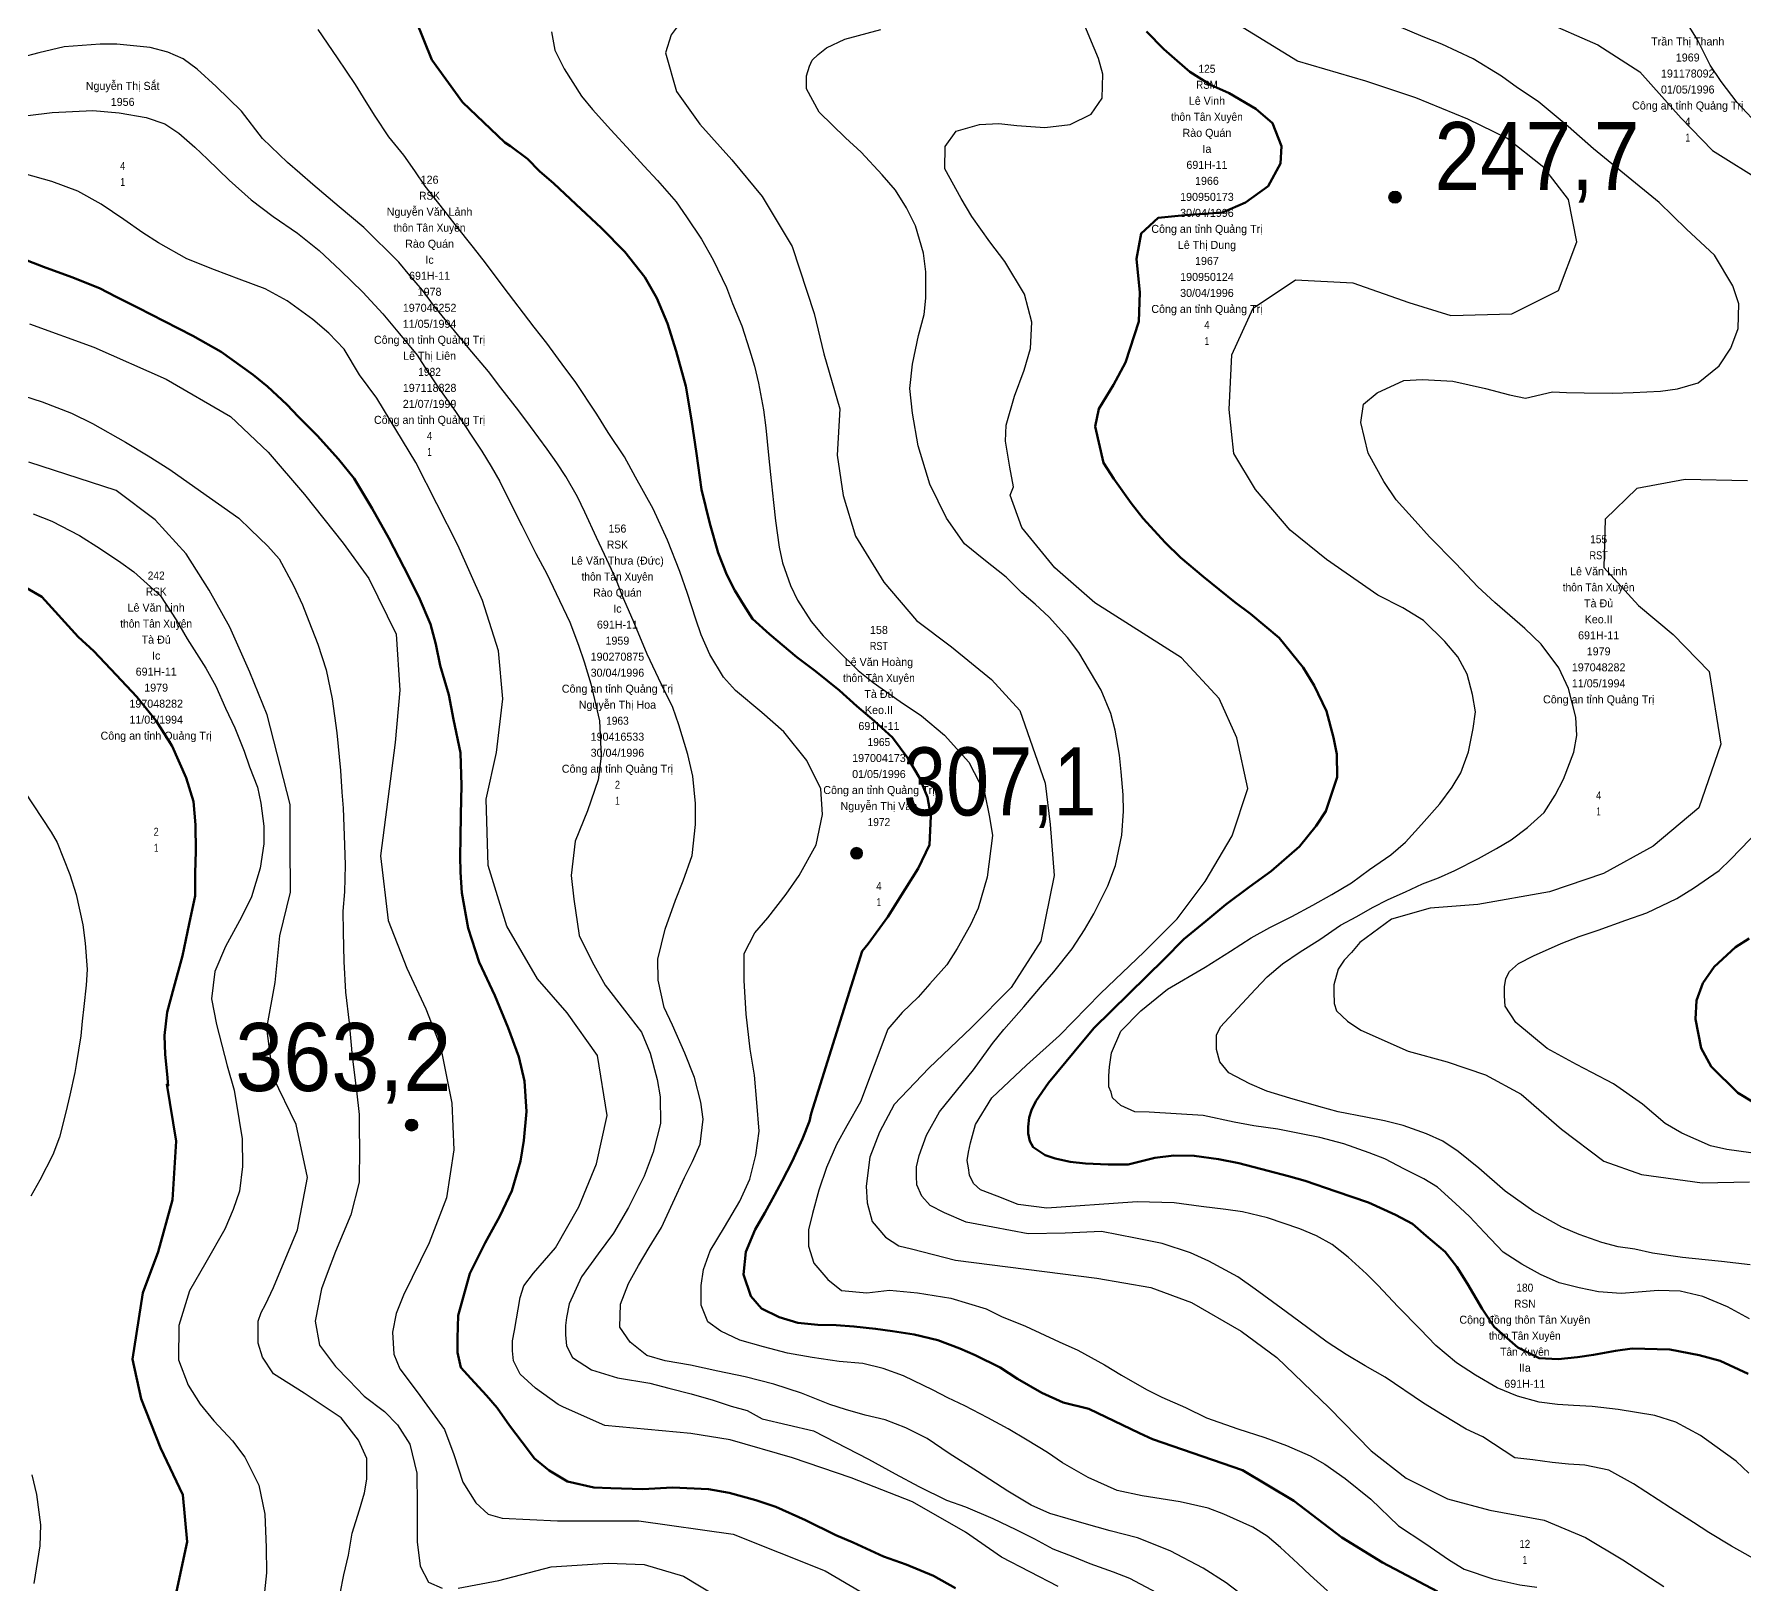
# Model space of a CAD drawing. Header units: metres. Extents: x 549268 to 556659, y 1838059 to 1844558.
# Drawn here: x 552490.8 to 552918.3, y 1840354.9 to 1840742.3 of the extents above; entities that cross this region are included whole.
import ezdxf
from ezdxf.enums import TextEntityAlignment as Align

# ---------------------------------------------------------------- set-up
doc = ezdxf.new("R2010")
doc.units = ezdxf.units.M
doc.header["$LTSCALE"] = 0.8
for name, color, linetype, lineweight in [('1', 7, 'Continuous', 25), ('2', 7, 'Continuous', 53), ('5', 7, 'Continuous', 13)]:
    doc.layers.add(name, color=color, linetype=linetype, lineweight=lineweight)
doc.layers.add('15', color=7, linetype='Continuous')

msp = doc.modelspace()

# ---------------------------------------------------------------- hatches: boundary and pattern name
at = {"layer": '5'}
for points in [[(552832.42, 1840701.55, 1), (552829.42, 1840701.55, 1)], [(552697.87, 1840537.64, 1), (552694.87, 1840537.64, 1)], [(552586.67, 1840469.75, 1), (552583.67, 1840469.75, 1)]]:
    msp.add_hatch(color=256, dxfattribs=at).paths.add_polyline_path(points)

# ---------------------------------------------------------------- linework, layer by layer
at = {"layer": '1'}
for points in [[(552919.34, 1840382.77), (552916.16, 1840385.79), (552910.82, 1840389.6), (552907.3, 1840392.19), (552901.11, 1840395.52), (552895.88, 1840397.14), (552886.65, 1840398.71), (552880.23, 1840399.43), (552875.54, 1840399.69), (552871.51, 1840399.89), (552866.91, 1840400.55), (552861.57, 1840402.03), (552856.42, 1840404.06), (552851.03, 1840407.22), (552846.29, 1840410.32), (552841.15, 1840414.67), (552837.2, 1840418.77), (552831.67, 1840424.37), (552826.67, 1840429.77), (552823.78, 1840432.56), (552819.18, 1840436.71), (552815.2, 1840439.9), (552811.34, 1840442.06), (552807.14, 1840443.8), (552799.07, 1840446.53), (552792.82, 1840448.05), (552788.62, 1840448.62), (552782.45, 1840449.36), (552775.75, 1840450.31), (552766.5, 1840450.56), (552765.33, 1840450.5), (552743.92, 1840448.95), (552736.74, 1840449.92), (552731.49, 1840452), (552727.34, 1840453.52), (552725.55, 1840455.18), (552724.58, 1840457.26), (552724.3, 1840459.06), (552724.03, 1840460.86), (552724.3, 1840462.94), (552724.86, 1840465.3), (552726.1, 1840469.87), (552730.18, 1840476.51), (552738.85, 1840484.73), (552747.1, 1840492.12), (552757.34, 1840502.59), (552768.23, 1840512.99), (552776.5, 1840521.3), (552783.5, 1840530.62), (552790.26, 1840542), (552794.13, 1840553.83), (552791.43, 1840566.48), (552786.96, 1840576.35), (552777.55, 1840586.44), (552755.94, 1840600.23), (552745.91, 1840608.96), (552737.66, 1840619.05), (552734.75, 1840627.11), (552735.6, 1840629.15), (552734.67, 1840634.09), (552733.57, 1840640.57), (552733.77, 1840644.61), (552735.82, 1840651.82), (552738.22, 1840658.3), (552739.81, 1840663.78), (552740.13, 1840670.29), (552738.32, 1840677.34), (552733.41, 1840685.47), (552729.64, 1840690.36), (552725.18, 1840696.73), (552722.49, 1840701.22), (552718.43, 1840708.67), (552718.47, 1840714.23), (552721.28, 1840718.04), (552727.05, 1840719.71), (552731.94, 1840719.99), (552736.4, 1840719.45), (552743.45, 1840718.93), (552749.7, 1840719.75), (552754.99, 1840722.27), (552757.77, 1840726.33), (552757.89, 1840732.3), (552756.82, 1840736.19), (552754.69, 1840741.39), (552751.38, 1840749.18)], [(552667.21, 1840416.02), (552662.41, 1840418.23), (552659.16, 1840420.6), (552657.54, 1840424.71), (552657.51, 1840429.65), (552658.11, 1840433.62), (552659.8, 1840438.36), (552663.32, 1840444.21), (552667.15, 1840450.74), (552669.67, 1840456.22), (552671.22, 1840462.24), (552672, 1840468.18), (552671.46, 1840475.41), (552670.84, 1840482.23), (552669.73, 1840488.74), (552668.77, 1840497.48), (552668.24, 1840505.87), (552668.27, 1840512.64), (552670.96, 1840517.75), (552674.19, 1840521.49), (552678.73, 1840527.45), (552681.99, 1840532.1), (552686.23, 1840539.72), (552687.86, 1840547.31), (552687.41, 1840553.77), (552683.91, 1840560.79), (552678.17, 1840567.96), (552672.7, 1840572.82), (552666.11, 1840578.34), (552663.14, 1840581.66), (552659.66, 1840587.26), (552657.56, 1840592.23), (552656.22, 1840596.11), (552654.08, 1840602.51), (552652.17, 1840608.02), (552649.1, 1840615.87), (552645.51, 1840623.67), (552641.12, 1840631.64), (552638.35, 1840636.67), (552634.31, 1840642.73), (552631.46, 1840647.36), (552626.01, 1840655.47), (552623.42, 1840658.95), (552618.97, 1840665.1), (552615.8, 1840669.04), (552608.05, 1840679.24), (552603.63, 1840685.13), (552600.6, 1840688.96), (552596.07, 1840694.7), (552593.19, 1840698.41), (552588.51, 1840704.27), (552586, 1840708.16), (552583.24, 1840712.01), (552579.47, 1840716.67), (552576.05, 1840721.76), (552573.83, 1840725.41), (552571.15, 1840729.67), (552566.64, 1840736.33), (552561.83, 1840743.47)], [(552652.81, 1840745.77), (552650.05, 1840742.14), (552648.58, 1840737.65), (552651.34, 1840727.98), (552657.17, 1840719.82), (552665.16, 1840710.87), (552672.78, 1840701.74), (552680.25, 1840689.23)], [(552852.85, 1840391.86), (552848.74, 1840393.75), (552842.75, 1840397.38), (552838.01, 1840400.24), (552828.46, 1840406.73), (552823.46, 1840409.56), (552818.73, 1840412.42), (552813.96, 1840415.54), (552806.89, 1840420.74), (552802.49, 1840424.03), (552795.99, 1840428.78), (552791.62, 1840431.81), (552784.43, 1840435.7), (552779.78, 1840437.78), (552772.76, 1840440.13), (552766.1, 1840441.48), (552757.6, 1840443.15), (552748.48, 1840442.72), (552739.22, 1840442.58), (552730.38, 1840444.24), (552723.75, 1840445.49), (552718.36, 1840447.84), (552714.77, 1840449.64), (552712.7, 1840452), (552711.46, 1840454.77), (552711.32, 1840456.99), (552711.32, 1840459.34), (552712.01, 1840462.11), (552713.8, 1840467.24), (552717.12, 1840473.06), (552725.57, 1840483.58), (552730.32, 1840490.08), (552733.18, 1840493.65), (552738.15, 1840499.27), (552742.3, 1840504.15), (552745.64, 1840508.03), (552750.21, 1840513.73), (552753.33, 1840518.5), (552755.62, 1840522.52), (552759.14, 1840529.54), (552761.06, 1840534.56), (552762.69, 1840542.16), (552763.07, 1840548.18), (552763.01, 1840552.21), (552762.51, 1840558), (552762.05, 1840562.12), (552760.97, 1840568.37), (552759.87, 1840572.54), (552757.53, 1840578.39), (552751.94, 1840587.79), (552749.06, 1840591.51), (552744.47, 1840596.59), (552740.99, 1840599.85), (552737.68, 1840602.74), (552733.74, 1840606.6), (552728.18, 1840611.06), (552723.33, 1840614.95), (552718.86, 1840621.35), (552714.67, 1840629.86), (552711.79, 1840639.43), (552710.37, 1840647.59), (552709.69, 1840653.76), (552710.33, 1840659.81), (552711.88, 1840667.01), (552713.25, 1840672.23), (552713.71, 1840676.31), (552713.63, 1840682.94), (552713.12, 1840687.56), (552711.07, 1840694.36), (552708.88, 1840698.93), (552706.06, 1840703.3), (552702.78, 1840707.1), (552697.47, 1840712.76), (552693.57, 1840716.36), (552687, 1840722.79), (552683.85, 1840728.6), (552683.85, 1840731.86), (552684.61, 1840734.25), (552685.26, 1840735.77), (552686.77, 1840737.18), (552688.88, 1840738.86), (552693.45, 1840741.06), (552702.41, 1840743.48)], [(552908.46, 1840436.09), (552902.81, 1840436.64), (552895.27, 1840437.76), (552890.87, 1840438.7), (552886.65, 1840439.28), (552882.62, 1840440.4), (552876.94, 1840442.37), (552872.58, 1840444.23), (552865.64, 1840448.15), (552858.45, 1840453.21), (552851.83, 1840458.99), (552846.7, 1840463.1), (552842.9, 1840465.68), (552838.79, 1840467.56), (552832.97, 1840469.65), (552828.29, 1840470.83), (552823.64, 1840471.75), (552816.73, 1840473.07), (552811.91, 1840474.36), (552804.65, 1840476.42), (552798.86, 1840478.25), (552794.64, 1840480), (552789.39, 1840482.8), (552787.16, 1840485.54), (552786.33, 1840488.59), (552786.33, 1840490.11), (552786.33, 1840492.19), (552787.3, 1840494.27), (552789.37, 1840496.49), (552796.06, 1840503.69), (552798.97, 1840506.75), (552802.77, 1840510.03), (552807.26, 1840512.99), (552812.12, 1840516.13), (552817.32, 1840519.69), (552821.37, 1840521.83), (552825.29, 1840524.08), (552829.23, 1840526.08), (552833.57, 1840527.98), (552837.77, 1840530.01), (552841.77, 1840531.49), (552845.85, 1840533.37), (552851.77, 1840536.36), (552856.31, 1840538.81), (552859.97, 1840541.04), (552864.05, 1840544.09), (552868.19, 1840547.79), (552870.97, 1840552.13), (552873, 1840556.13), (552875.63, 1840562.92), (552876.35, 1840567.03), (552876.1, 1840571.68), (552874.28, 1840578.77), (552871.88, 1840583.97), (552867.46, 1840589.85), (552863.39, 1840593.82), (552855.91, 1840600.28), (552851.58, 1840604.23), (552846.13, 1840610), (552839.54, 1840616.69), (552835.97, 1840620.72), (552831.24, 1840625.92), (552828.13, 1840630.52), (552824.23, 1840637.63), (552822.35, 1840645.23), (552823.01, 1840649.85), (552826.47, 1840652.7), (552833.15, 1840655.78), (552837.81, 1840656.03), (552845.4, 1840655.57), (552853.54, 1840653.73), (552859.56, 1840652.19), (552863.56, 1840651.33), (552870.26, 1840652.94), (552873.81, 1840652.72), (552878.23, 1840652.68), (552885.4, 1840652.56), (552890.45, 1840652.73), (552897.31, 1840653.09), (552901.53, 1840653.69), (552906.7, 1840655.17), (552911.96, 1840659.39), (552914.85, 1840663.87), (552916.65, 1840668.75), (552916.88, 1840674.89), (552915.35, 1840679.4), (552910.73, 1840687.08), (552903.77, 1840693.6), (552896.92, 1840700.26), (552880.49, 1840713.67), (552874.16, 1840719.21), (552866.71, 1840725.42), (552861.52, 1840728.88), (552857.55, 1840731.82), (552850.45, 1840736.11), (552842.63, 1840739.8), (552838, 1840741.63), (552831.87, 1840744.21)], [(552847.4, 1840557.72), (552849.28, 1840562.98), (552850.45, 1840568.8), (552851.02, 1840573.01), (552850.29, 1840577.33), (552848.95, 1840582.36), (552846.66, 1840586.76), (552843.39, 1840590.55), (552838.03, 1840595.78), (552832.89, 1840598.97), (552826.62, 1840602.13), (552813.81, 1840611.06), (552804.71, 1840618.34), (552796.06, 1840628.52), (552790.66, 1840637.51), (552789.44, 1840648.51), (552790.12, 1840662.19), (552795.44, 1840673.79), (552806.05, 1840680.92), (552820.38, 1840680.19), (552834.39, 1840675.27), (552844.86, 1840672.02), (552860.1, 1840672.42), (552871.76, 1840678.25), (552876.36, 1840690.42), (552874.29, 1840700.94), (552868.09, 1840708.93), (552858.85, 1840716.32), (552849.12, 1840721.07), (552836.1, 1840726.36), (552823.59, 1840730.54), (552806.59, 1840735.52), (552791.86, 1840744.5)], [(552867.49, 1840745.78), (552881.65, 1840739.58), (552892.11, 1840732.84), (552902.46, 1840721.3), (552910.23, 1840713.22), (552923.31, 1840705.09)], [(552922.47, 1840718.68), (552916.42, 1840725.17), (552912.46, 1840730.45), (552909.66, 1840734.57), (552906.5, 1840740.85), (552903.33, 1840745.97)], [(552633.36, 1840612.32), (552631.34, 1840616.52), (552628.43, 1840622.83), (552626.58, 1840626.66), (552623.67, 1840631.8), (552621.48, 1840635.2), (552619.03, 1840638.57), (552614.89, 1840644.23), (552611.98, 1840648.2), (552607.45, 1840653.95), (552604.4, 1840658.03), (552599.32, 1840663.97), (552595.87, 1840668.15), (552590.91, 1840674.23), (552587.86, 1840678.32), (552584.72, 1840682.01), (552582.01, 1840685.35), (552573.26, 1840694.01), (552567.09, 1840699.18), (552560.5, 1840704.7), (552557.19, 1840707.59), (552554.17, 1840710.24), (552547.92, 1840716.19), (552542.62, 1840723.02), (552536.34, 1840729.22), (552531.58, 1840733.51), (552528.04, 1840736.11), (552524.22, 1840737.77), (552519.79, 1840738.97), (552511.51, 1840739.75), (552507.35, 1840739.81), (552498.32, 1840739.08), (552491.98, 1840737.6), (552487.56, 1840736.46)], [(552620.16, 1840742.87), (552620.92, 1840738.27), (552623.26, 1840733.59), (552627.65, 1840726.79), (552630.36, 1840723.45), (552634.95, 1840718.36), (552639.83, 1840713.04), (552643.22, 1840709.39), (552646.62, 1840705.73), (552651.24, 1840700.38), (552653.86, 1840696.64), (552657.59, 1840691.07), (552660.5, 1840685.93), (552663.86, 1840679.02), (552665.34, 1840675.02), (552667.65, 1840669.42), (552669.62, 1840663.39), (552670.84, 1840659.37), (552671.83, 1840655.05), (552673.08, 1840648.43), (552673.71, 1840643.94), (552674.33, 1840637.12), (552674.87, 1840632.24), (552675.63, 1840625.3), (552676.14, 1840620.67), (552676.99, 1840614.13), (552677.82, 1840610.19), (552679.87, 1840604.57), (552681.58, 1840600.85), (552685.02, 1840595.51), (552688.02, 1840591.94), (552691.39, 1840588.54), (552696.78, 1840583.28), (552700.49, 1840580.31), (552707.25, 1840575.59), (552712.58, 1840572.01), (552718.32, 1840567.18), (552724.39, 1840560.44), (552728.35, 1840552.81)], [(552489.28, 1840721.96), (552495.31, 1840722.75), (552505.53, 1840723.22), (552512.1, 1840722.65), (552518.86, 1840721.44), (552523.46, 1840719.87), (552526.97, 1840717.52), (552530.99, 1840714.06), (552534.18, 1840711.03), (552539.58, 1840705.78), (552545.05, 1840700.92), (552550.59, 1840696.71), (552556.64, 1840692.57), (552562.06, 1840688.22), (552567.42, 1840683.22), (552572.95, 1840677.85), (552577.97, 1840672.42), (552582.17, 1840667.42), (552586.53, 1840662.05), (552589.04, 1840658.16)], [(552542.04, 1840681.08), (552535.93, 1840683.39), (552528.99, 1840686.14), (552521.92, 1840690.17), (552518.01, 1840692.61), (552513.21, 1840695.98), (552507.59, 1840699.78), (552501.77, 1840703.04), (552495.26, 1840705.45), (552488.41, 1840707.42)], [(552680.25, 1840689.23), (552685.74, 1840672.48), (552688.16, 1840662.39), (552692.14, 1840648.71), (552691.48, 1840637.11), (552692.99, 1840627.04), (552696.06, 1840616.89), (552703.17, 1840605.38), (552711.36, 1840595.79), (552720.12, 1840589.25), (552730.1, 1840581.04), (552737.18, 1840573.28), (552743.46, 1840555.19), (552744.74, 1840544.84), (552745.76, 1840532.13), (552742.41, 1840515.7), (552735.02, 1840504.12), (552725.12, 1840494.09), (552714.46, 1840483.96), (552705.76, 1840474.84), (552702.06, 1840467.93), (552699.7, 1840461.73), (552698.74, 1840454.49), (552699.02, 1840450.34), (552700.26, 1840445.63), (552703.57, 1840441.75), (552706.89, 1840439.53), (552710.07, 1840438.84), (552721.08, 1840436), (552756.43, 1840431.5), (552769.9, 1840429.12), (552780.03, 1840425.45), (552792.48, 1840418.28), (552801.38, 1840411.63), (552814.43, 1840399.09), (552824.95, 1840388.34), (552833.74, 1840381.55), (552844.03, 1840376.34), (552854.58, 1840373.5), (552868.2, 1840371), (552878.52, 1840366.7), (552887.82, 1840361.13), (552898.14, 1840354.5)], [(552746.72, 1840354.44), (552732.56, 1840361.81), (552723.58, 1840368.06), (552710.3, 1840375.65), (552695, 1840381.6), (552680.33, 1840386.57), (552664.81, 1840391.06), (552654.91, 1840392.69), (552633.44, 1840394.7), (552623.09, 1840399.25), (552621.8, 1840399.89), (552616.14, 1840404.04), (552612.27, 1840407.51), (552610.61, 1840410.83), (552610.34, 1840413.33), (552610.34, 1840415.82), (552610.89, 1840418.45), (552612.27, 1840426.63), (552613.24, 1840429.54), (552615.59, 1840432.72), (552621.13, 1840439.06), (552626.99, 1840449.3), (552631.37, 1840460.02), (552634.04, 1840472.1), (552631.6, 1840487.11), (552624.06, 1840497.81), (552616.64, 1840506.31), (552608.96, 1840519.44), (552604.3, 1840534.6), (552603.76, 1840551.12), (552606.35, 1840562.81), (552606.35, 1840562.81), (552607.97, 1840576.2), (552606.89, 1840588.25), (552602.91, 1840600.77), (552596.71, 1840614.58), (552586.25, 1840635.31), (552576.44, 1840651.32), (552572.12, 1840657.2), (552568.29, 1840663.55), (552564.46, 1840667.55), (552560.44, 1840671.01), (552554.08, 1840675.64), (552548.54, 1840678.67), (552542.04, 1840681.08)], [(552489.66, 1840669.92), (552505.72, 1840664.06), (552523.83, 1840656.1), (552539.9, 1840646.74), (552549.31, 1840637.81), (552558.38, 1840627.29), (552558.38, 1840627.29), (552568.02, 1840615.15), (552574.45, 1840606.28), (552581.3, 1840592.41), (552582.21, 1840578.39), (552581.07, 1840565.31), (552577.35, 1840537.04), (552579.28, 1840520.81), (552583.97, 1840508.9), (552588.72, 1840498.8), (552592.36, 1840489.36), (552595.23, 1840475.17), (552595.74, 1840463.57), (552593.84, 1840451.57), (552589.52, 1840440.34), (552583.17, 1840427.23), (552581.34, 1840422.63), (552580.42, 1840418.04), (552580.73, 1840412.52), (552582.26, 1840408.84), (552586.57, 1840403.06), (552593.42, 1840393.71), (552595.7, 1840387.41), (552597.99, 1840380.54), (552601.22, 1840375.39), (552604.26, 1840372.52), (552607.83, 1840371.5), (552621.61, 1840370.84), (552641.94, 1840370.84), (552665.55, 1840367.56), (552688.5, 1840358.37), (552712.12, 1840344.59)], [(552589.04, 1840658.16), (552591.69, 1840654.16), (552596.14, 1840648.02), (552602.69, 1840638.08), (552605.06, 1840634.3), (552607.17, 1840630.5), (552609.99, 1840624.96), (552612.67, 1840619.54), (552616.17, 1840612.51), (552618.94, 1840607.48), (552621.3, 1840602.54), (552624.7, 1840595.37), (552626.89, 1840589.63), (552628.25, 1840585.49), (552629.91, 1840579.95), (552632.09, 1840570.69), (552632.54, 1840561.9), (552631.77, 1840555.96), (552629.1, 1840548.25), (552626.04, 1840540.63), (552625.03, 1840532.07), (552625.68, 1840526.16), (552627.07, 1840517.08), (552630.27, 1840510.54), (552633.52, 1840504.65), (552638.36, 1840498.42), (552642.61, 1840492.91), (552644.75, 1840487.68), (552646.51, 1840481.11), (552647.25, 1840476.77), (552647.33, 1840470.15), (552645.52, 1840462.93), (552643.32, 1840456.96), (552639.37, 1840449.11), (552635.65, 1840442.72), (552631.79, 1840437.61), (552627.62, 1840431.82), (552624.56, 1840425.1), (552623.87, 1840421.64), (552623.59, 1840419.7), (552623.59, 1840417.34), (552623.87, 1840414.57), (552625.39, 1840411.66), (552630.09, 1840408.61), (552636.65, 1840406.55), (552644.73, 1840405.22), (552649.41, 1840404.05), (552655.03, 1840402.59), (552660.54, 1840400.98), (552664.99, 1840399.52), (552669.02, 1840398.41), (552672.75, 1840396.35), (552685.57, 1840393.34), (552691.08, 1840390.56), (552699.35, 1840386.27), (552706, 1840382.58), (552711.94, 1840379.46), (552718.82, 1840376.06), (552723.55, 1840374.37), (552730.38, 1840371.48), (552736.14, 1840368.73), (552740.82, 1840366.39), (552745.39, 1840363.9), (552750.41, 1840361.98), (552754.63, 1840360.23), (552760.46, 1840358.14), (552764.54, 1840356.51), (552771.3, 1840352.97)], [(552485.59, 1840652.75), (552492.87, 1840650.43), (552500.2, 1840647.6), (552505.43, 1840645.05), (552513.62, 1840640.36), (552519.32, 1840636.96), (552524.77, 1840633.53), (552532.39, 1840628.12), (552536.9, 1840624.98), (552541.98, 1840621.37), (552544.89, 1840618.57), (552549.25, 1840614.37), (552552.08, 1840611.17), (552555.67, 1840604.54), (552557.89, 1840599.72), (552559.51, 1840595.6), (552561.7, 1840589.86), (552563.84, 1840583.47), (552565.29, 1840576.21), (552566.48, 1840567.76), (552567.38, 1840558.36), (552567.72, 1840552.94), (552568.03, 1840548.94), (552568.39, 1840539.75), (552568.56, 1840534.69), (552568.38, 1840528.04), (552568.01, 1840523.19), (552568.06, 1840517.99), (552568.22, 1840510.6), (552568.67, 1840502.97), (552569.52, 1840495.26), (552570.31, 1840486.9), (552571.39, 1840478.3), (552572.04, 1840472.39), (552572.09, 1840468.37), (552572.15, 1840464.34), (552572.08, 1840455.49), (552569.99, 1840447.32), (552566.18, 1840438.19), (552564.06, 1840432.63), (552562.66, 1840428.83), (552561.08, 1840420.72), (552562.13, 1840414.73), (552566.1, 1840409.44), (552569.46, 1840406.04), (552573.29, 1840402.04), (552578.39, 1840398.18), (552581.62, 1840394.89), (552584.75, 1840390.04), (552586.46, 1840382.81), (552586.56, 1840374.76), (552586.56, 1840365.65), (552587.32, 1840359.54), (552589.41, 1840355.53), (552592.84, 1840354.01)], [(552534.59, 1840603.38), (552528.79, 1840612.45), (552521.11, 1840620.93), (552511.36, 1840628.26), (552489.48, 1840635.36)], [(552919.01, 1840630.65), (552903.43, 1840630.99), (552891.37, 1840628.75), (552883.41, 1840621.13), (552883.07, 1840609.04), (552891.77, 1840599.52), (552900.47, 1840592.32), (552909.4, 1840583.08), (552912.33, 1840564.89), (552906.84, 1840548.99), (552895.47, 1840539.44), (552883.01, 1840532.61), (552869.54, 1840528.01), (552851.62, 1840524.85), (552839.68, 1840523.91), (552830.01, 1840521.16), (552822.11, 1840515.34), (552820.04, 1840512.84), (552818.24, 1840510.9), (552816.72, 1840508.69), (552815.62, 1840504.81), (552815.62, 1840503.01), (552815.75, 1840500.1), (552816.31, 1840498.3), (552819.07, 1840495.66), (552822.34, 1840493.49), (552834.19, 1840488.2), (552843.95, 1840485.53), (552853.5, 1840482.31), (552862.46, 1840477.48), (552872.49, 1840468.75), (552883.1, 1840460.73), (552892.54, 1840457.38), (552907.67, 1840455.3), (552919.55, 1840455.59)], [(552490.61, 1840622.48), (552495.24, 1840620.65), (552502.14, 1840616.99), (552507.45, 1840613.67), (552512.5, 1840610.32), (552515.75, 1840607.95), (552522.4, 1840601.92), (552526.31, 1840595.98), (552529.04, 1840591.21), (552533.75, 1840583.92), (552536.2, 1840579.38), (552538.62, 1840573.92), (552540.98, 1840568.98), (552543.32, 1840563.13), (552544.66, 1840559.24), (552546.65, 1840554.13), (552547.48, 1840550.19), (552548.24, 1840544.42), (552548.21, 1840540), (552547.32, 1840533.92), (552545.11, 1840526.78), (552542.68, 1840521.7), (552538.68, 1840514.37)], [(552793.68, 1840351.66), (552788.72, 1840355.4), (552782.98, 1840359.06), (552774.71, 1840363.36), (552766.55, 1840366.62), (552759.72, 1840368.34), (552753.27, 1840370.23), (552749.25, 1840371.35), (552744.68, 1840372.66), (552740.03, 1840374.75), (552734.18, 1840378.27), (552726.62, 1840383.16), (552719.48, 1840387.71), (552714.01, 1840391.4), (552708.64, 1840394.06), (552703.48, 1840396.09), (552698.54, 1840397.23), (552693.57, 1840398.64), (552689.66, 1840399.9), (552682.58, 1840402.76), (552675.7, 1840404.99), (552668.48, 1840406.8), (552661.69, 1840408.26), (552654.89, 1840409.73), (552648.53, 1840410.85), (552643.96, 1840412.16), (552639.82, 1840415.48), (552637.2, 1840419.22), (552637.35, 1840424.96), (552639.38, 1840430.13), (552641.87, 1840434.69), (552644.5, 1840439.14), (552647.59, 1840444.17), (552650.42, 1840450.33), (552653.37, 1840456.64), (552655.4, 1840460.63), (552657.26, 1840465), (552658.01, 1840471.19), (552657.41, 1840475.42), (552655.82, 1840481.62), (552653.46, 1840487.73), (552650.35, 1840494.67), (552648.3, 1840499.13), (552646.76, 1840505.98), (552646.71, 1840511.18), (552648.49, 1840518.66), (552651.07, 1840525.96), (552653.01, 1840530.73), (552655.3, 1840537.09), (552656.14, 1840544.86), (552656.09, 1840550.06), (552655.47, 1840556.88), (552654.21, 1840562.33), (552651.97, 1840569.76), (552650.46, 1840574.02), (552647.61, 1840579.81), (552644.05, 1840587.36), (552640.51, 1840595.81), (552637.89, 1840601.89), (552636.27, 1840606.01), (552633.36, 1840612.32)], [(552567.29, 1840352.75), (552568.2, 1840357.34), (552569.43, 1840362.25), (552570.34, 1840367.76), (552572.18, 1840373.58), (552573.4, 1840377.88), (552574.01, 1840381.25), (552574.01, 1840386.46), (552571.87, 1840391.05), (552567.59, 1840396.57), (552558.3, 1840402.78), (552550.63, 1840407.58), (552547.88, 1840411.72), (552546.81, 1840415.24), (552546.81, 1840418.31), (552546.81, 1840420.76), (552547.58, 1840422.9), (552548.65, 1840424.9), (552550.63, 1840429.19), (552556.62, 1840443.53), (552559.18, 1840456.63), (552556.28, 1840469.91), (552550.57, 1840481.71), (552548.95, 1840493.97), (552551.05, 1840505.34), (552552.22, 1840517), (552554.89, 1840527.92), (552554.79, 1840539.81), (552554.79, 1840549.81), (552549.06, 1840572.22), (552544.77, 1840582.88), (552539.76, 1840594.11), (552534.59, 1840603.38)], [(552919.49, 1840421.36), (552913.98, 1840424.37), (552907.87, 1840426.94), (552902.16, 1840428.25), (552896.71, 1840428.43), (552891.71, 1840428), (552887.47, 1840427.67), (552881.74, 1840428.07), (552876.96, 1840429.1), (552871.91, 1840430.35), (552867.28, 1840432.43), (552862.59, 1840435.02), (552857.99, 1840438.01), (552853.31, 1840442.93), (552849.5, 1840446.91), (552846.04, 1840450.15), (552841.58, 1840454.19), (552838.12, 1840456.27), (552833.32, 1840458.72), (552828.38, 1840461.28), (552824.46, 1840462.79), (552818.13, 1840465.07), (552812.13, 1840466.61), (552807.5, 1840467.52), (552801.68, 1840468.69), (552795.63, 1840469.58), (552790.74, 1840470.47), (552782.99, 1840472.16), (552769.48, 1840472.93), (552765.89, 1840473.07), (552762.43, 1840474.59), (552760.36, 1840476.53), (552759.95, 1840477.92), (552759.39, 1840479.3), (552759.39, 1840482.07), (552759.53, 1840484.29), (552760.08, 1840487.75), (552762.4, 1840493.18), (552767.41, 1840498.28), (552774.06, 1840503.67), (552783.5, 1840509.2), (552789.79, 1840513.2), (552794.99, 1840516.49), (552799.62, 1840519.07), (552805.14, 1840521.88), (552810.4, 1840524.66), (552815.15, 1840527.38), (552820.01, 1840530.25), (552824.56, 1840533.6), (552829.85, 1840537.28), (552833.51, 1840540.41), (552837.55, 1840544.86), (552842.16, 1840550.03), (552845.2, 1840554.12), (552847.4, 1840557.72)], [(552488.3, 1840553.13), (552495.08, 1840542.88), (552496.55, 1840540.37), (552499.76, 1840532.38), (552501.35, 1840527.37), (552502.98, 1840519.76), (552503.55, 1840515.21), (552504.08, 1840508.62), (552503.79, 1840504.73), (552503.21, 1840499.35), (552502.79, 1840495.73), (552502.49, 1840492.03), (552501.36, 1840484.85), (552501.02, 1840482.88), (552499.71, 1840477.22), (552498.79, 1840472.96), (552497.16, 1840466.68), (552495.49, 1840462.33), (552492.24, 1840455.94), (552490.03, 1840452)], [(552728.35, 1840552.81), (552729.55, 1840546.7), (552730.31, 1840542.1), (552728.99, 1840531.68), (552726.73, 1840523.89), (552724.84, 1840519.78), (552721.46, 1840513.82), (552718.92, 1840509.77), (552714.63, 1840505), (552711.74, 1840501.69), (552707.74, 1840497.87), (552704.17, 1840493.71), (552697.33, 1840475.52), (552693.95, 1840469.56), (552691.35, 1840464.85), (552688.86, 1840459.12), (552686.89, 1840453.44), (552685.31, 1840447.67), (552684.33, 1840443.53), (552684.39, 1840439.5), (552685.64, 1840435.22), (552689.21, 1840431.19), (552692.63, 1840428.45), (552698.94, 1840427.84), (552704.59, 1840428.46), (552711.56, 1840427.8), (552719.89, 1840426.51), (552728.77, 1840423.84), (552732.62, 1840421.93), (552738.62, 1840419.47), (552746.98, 1840415.57), (552751.63, 1840413.49), (552758.28, 1840409.8), (552762.59, 1840407.28), (552768.84, 1840403.68), (552772.69, 1840401.76), (552778.57, 1840399.16), (552783.79, 1840396.61), (552791.64, 1840393.83), (552798.38, 1840391.71), (552803.8, 1840389.71), (552809.68, 1840387.11), (552813.42, 1840385.05), (552818.5, 1840381.44), (552824.92, 1840376.3), (552831.76, 1840369.64), (552838.35, 1840365.29), (552844.54, 1840361.03), (552848.17, 1840358.83), (552855.33, 1840356.37), (552862.13, 1840354.91), (552866.35, 1840354.33)], [(552861.76, 1840510.08), (552865.5, 1840511.99), (552872.45, 1840515.1), (552876.93, 1840516.89), (552881.7, 1840518.46), (552888.58, 1840520.91), (552893.84, 1840522.79), (552901.38, 1840526.35), (552905.52, 1840528.89), (552911.92, 1840533.36), (552914.87, 1840536.16), (552921.98, 1840543.57)], [(552538.68, 1840514.37), (552535.99, 1840508.09), (552535.18, 1840501.24), (552536.4, 1840494.87), (552539.1, 1840484.5), (552540.81, 1840478.45), (552542.03, 1840470.91), (552542.8, 1840466.31), (552542.91, 1840459.43), (552542.16, 1840453.23), (552540.58, 1840448.64), (552538.52, 1840443.73), (552533.72, 1840435.4), (552529.68, 1840428.32), (552526.99, 1840419.7), (552526.9, 1840411.11), (552529.29, 1840404.74), (552532.28, 1840399.99), (552535.73, 1840395.82), (552540.44, 1840390.88), (552543.49, 1840386.79), (552547, 1840379.77), (552548.45, 1840372.51), (552548.84, 1840364.23), (552548.89, 1840357.86), (552548.37, 1840353.13)], [(552919.82, 1840462.83), (552913.88, 1840463.61), (552909.74, 1840464.58), (552902.64, 1840467.7), (552898.47, 1840470.1), (552892.74, 1840474.94), (552885.55, 1840480), (552880.15, 1840482.91), (552876.3, 1840484.83), (552868.97, 1840488.83), (552861.09, 1840495.38), (552858.45, 1840499.41), (552858.31, 1840502.04), (552858.31, 1840504.26), (552858.59, 1840506.34), (552859.55, 1840508.14), (552861.76, 1840510.08)], [(552919.65, 1840434.85), (552912.54, 1840435.63), (552908.46, 1840436.09)], [(552814.04, 1840353.38), (552809.71, 1840357.33), (552806.65, 1840360.24), (552802.32, 1840364.19), (552799.01, 1840367.07), (552795.39, 1840369.27), (552788.14, 1840372.51), (552784.2, 1840374.02), (552777.26, 1840375.6), (552772.49, 1840376.38), (552767.73, 1840377.15), (552761.48, 1840378.42), (552754.23, 1840381.65), (552747.83, 1840385.37), (552744.04, 1840387.94), (552739.02, 1840391.03), (552734.28, 1840393.89), (552729.17, 1840396.58), (552723.38, 1840399.58), (552719.13, 1840401.58), (552715.53, 1840403.53), (552708.11, 1840407.13), (552702.97, 1840408.91), (552697.89, 1840410.17), (552691.98, 1840410.69), (552685.25, 1840411.64), (552679.14, 1840412.79), (552673.11, 1840414.33), (552667.21, 1840416.02)], [(552949.44, 1840354.51), (552943.87, 1840355.45), (552938.56, 1840356.43), (552931.79, 1840357.64), (552926.69, 1840359.15), (552921.83, 1840360.7), (552915.04, 1840364.5), (552909.33, 1840367.91), (552905.54, 1840370.48), (552899.8, 1840374.14), (552890.56, 1840380.15), (552884.34, 1840383.49), (552878.34, 1840384.78), (552874.29, 1840384.99), (552870.21, 1840385.45), (552865.33, 1840386.08), (552860.84, 1840386.63), (552852.85, 1840391.86)], [(552490.27, 1840382.36), (552491.46, 1840377.42), (552492.42, 1840369.85), (552492.22, 1840364.63), (552490.78, 1840355.24)], [(552596.83, 1840354.01), (552606.92, 1840355.92), (552620.05, 1840359.35), (552634.32, 1840360.3), (552643.26, 1840359.92), (552653.09, 1840357.06), (552674.73, 1840343.93)]]:
    msp.add_lwpolyline(points, dxfattribs=at)
at = {"layer": '2'}
for points in [[(552584.14, 1840751.01), (552590.23, 1840735.88), (552597.88, 1840725.33), (552608.45, 1840715.24), (552609.87, 1840714.28), (552614.16, 1840711.13), (552617.1, 1840708.07), (552620.69, 1840704.95), (552626.2, 1840699.84), (552632.59, 1840693.78), (552638.43, 1840687.92), (552643.42, 1840681.58), (552646.47, 1840676.32), (552649.12, 1840669.98), (552651.31, 1840663.07), (552653.7, 1840654.36), (552655.15, 1840645.93), (552656.34, 1840637.48), (552657.59, 1840628.51), (552659.69, 1840620.03), (552661.8, 1840612.72), (552663.97, 1840607.24)], [(552871.66, 1840411.23), (552866.95, 1840411.49), (552861.58, 1840414.15), (552855.68, 1840419.35), (552852.71, 1840423.84), (552849.04, 1840430.07), (552846.36, 1840434.32), (552843.48, 1840438.04), (552838.74, 1840442.07), (552835.29, 1840445.07), (552831.01, 1840447.33), (552824.3, 1840450.36), (552816.2, 1840453.11), (552808.49, 1840455.77), (552804.32, 1840457), (552799.24, 1840458.27), (552791.88, 1840460.19), (552786.82, 1840461.19), (552780.74, 1840462.08), (552775.66, 1840462.17), (552770.92, 1840461.52), (552764.23, 1840459.9), (552759.25, 1840459.9), (552753.59, 1840460.17), (552749.72, 1840460.59), (552745.99, 1840461.42), (552743.5, 1840462.25), (552740.47, 1840464.19), (552739.64, 1840465.71), (552739.22, 1840467.65), (552739.22, 1840469.32), (552739.5, 1840471.67), (552740.05, 1840473.47), (552741.16, 1840475.69), (552744.33, 1840480.26), (552750.7, 1840488.04), (552755.65, 1840493.91), (552773.25, 1840511.2), (552778.17, 1840516.16), (552783.66, 1840520.67), (552788.66, 1840524.86), (552794.54, 1840529.28), (552799.97, 1840533.13), (552807.09, 1840539.37), (552811.2, 1840544.51), (552813.66, 1840548.16), (552816.5, 1840556.67), (552816.39, 1840562.38), (552815.54, 1840566.58), (552813.77, 1840573.14), (552810.72, 1840579.57), (552808.01, 1840584.08), (552802, 1840591.49), (552794.84, 1840597.46), (552790.87, 1840600.4), (552783.03, 1840606.69), (552777.29, 1840611.52), (552773.5, 1840615.27), (552768.02, 1840621.3), (552765, 1840625.13), (552760.69, 1840631.16), (552758.04, 1840635.15), (552755.99, 1840644.29), (552756.94, 1840648.69), (552760.57, 1840654.68), (552763.6, 1840660.22), (552766.9, 1840670.46), (552767.13, 1840677.77), (552766.34, 1840686.14), (552767.46, 1840692.51), (552771.72, 1840696.36), (552778.4, 1840697.09), (552787.82, 1840697.74), (552793.54, 1840700.19), (552799.19, 1840704.32), (552802.34, 1840710), (552802.52, 1840714.31), (552800.32, 1840720.05), (552796.16, 1840723.63), (552789.48, 1840727.57), (552784.83, 1840729.66), (552779.66, 1840732.87), (552776.5, 1840735.64), (552773.19, 1840738.53), (552768.8, 1840742.98)], [(552683.61, 1840371.01), (552676.22, 1840374.36), (552671.22, 1840376.02), (552664.51, 1840377.88), (552659.35, 1840378.74), (552650.32, 1840379.18), (552642.96, 1840378.76), (552634.99, 1840379.05), (552630.68, 1840379.23), (552624.14, 1840380.72), (552619.55, 1840383.46), (552615.84, 1840386.44), (552612.79, 1840390.52), (552609.6, 1840394.72), (552606.52, 1840399.07), (552603.84, 1840402.15), (552599.99, 1840406.41), (552597.49, 1840409.17), (552596.66, 1840412.91), (552596.66, 1840416.51), (552596.8, 1840422.19), (552599.7, 1840432.65), (552603.53, 1840440.35), (552607.22, 1840447), (552610.17, 1840453.31), (552612.34, 1840460.7), (552613.21, 1840465.87), (552613.84, 1840473.09), (552613.39, 1840480.72), (552611.94, 1840486.8), (552609.32, 1840494.05), (552605.96, 1840502.14), (552602.06, 1840510.42), (552599.3, 1840518.96), (552597.68, 1840527.76), (552597.37, 1840532.92), (552597.31, 1840536.95), (552597.35, 1840541.38), (552597.47, 1840547.37), (552597.59, 1840554.54), (552597.34, 1840562.7), (552595.63, 1840571.1), (552594.44, 1840577.21), (552592.34, 1840584.52), (552591.23, 1840589.86), (552589.89, 1840594.92), (552586.93, 1840601.74), (552583.25, 1840609.14), (552579.46, 1840616.4), (552575.27, 1840623.74), (552570.8, 1840631.31), (552566.89, 1840636.08), (552561.56, 1840642), (552556.88, 1840646.69), (552553.94, 1840649.74), (552549.15, 1840654.29), (552545.58, 1840657.15), (552537.54, 1840662.89), (552530.46, 1840666.93), (552523.3, 1840670.56), (552516.82, 1840673.88), (552511.31, 1840676.65), (552507.17, 1840678.8), (552500.24, 1840681.54), (552493.19, 1840684.15), (552483.54, 1840687.9)], [(552528.84, 1840556.46), (552525.36, 1840564.4), (552521.29, 1840570.72), (552516.47, 1840576.69), (552511.3, 1840582.23), (552505.71, 1840588.12), (552501.81, 1840591.72), (552492.72, 1840601.72), (552473.9, 1840612.57)], [(552663.97, 1840607.24), (552665.96, 1840603.29), (552668.18, 1840599.64), (552670.38, 1840596.24), (552674.57, 1840592.41), (552681.45, 1840586.66), (552686.13, 1840583.15), (552692.12, 1840578.34), (552696.45, 1840574.4), (552700.76, 1840570.71), (552705.38, 1840566.54), (552709.2, 1840561.37), (552712.08, 1840556.48), (552714.05, 1840551.63), (552714.96, 1840546.92), (552714.58, 1840539.72), (552711.72, 1840533.81), (552708.52, 1840528.65), (552704.2, 1840521.8), (552699.22, 1840515.01), (552697.76, 1840513.19), (552684.99, 1840472.62), (552684.59, 1840470.74), (552682.87, 1840466.26), (552680.24, 1840460.64), (552677.78, 1840455.81), (552675.84, 1840452.22), (552673.46, 1840447.8), (552671.06, 1840443.63), (552668.68, 1840438.04), (552668.14, 1840432.38), (552669.9, 1840426.98), (552672.58, 1840423.9), (552676.98, 1840421.78), (552681.69, 1840420.35), (552686.68, 1840419.86), (552691.25, 1840419.71), (552695.7, 1840419.42), (552701.1, 1840418.85), (552705.32, 1840418.27), (552710.75, 1840417.44), (552716.63, 1840416), (552722.19, 1840413.89), (552726.02, 1840412.23), (552732.21, 1840409.14), (552736.55, 1840406.36), (552742.66, 1840402.87), (552747.99, 1840400.47), (552754.41, 1840398.84), (552767.08, 1840392.73), (552770.35, 1840391.26), (552792.85, 1840383.53), (552805.61, 1840375.88), (552817.64, 1840366.73), (552827.79, 1840360.47), (552841.55, 1840353.19)], [(552526.42, 1840353.25), (552529.06, 1840365.59), (552528.01, 1840377.39), (552522.44, 1840389.08), (552517.58, 1840401.36), (552515.44, 1840411.23), (552518, 1840427.84), (552521.79, 1840438.1), (552525.4, 1840451.07), (552526.36, 1840465.68), (552524, 1840479.93), (552524.3, 1840479.51), (552524.11, 1840482.46), (552523.57, 1840487.34), (552523.44, 1840492.14), (552524.1, 1840497.93), (552525.76, 1840504.1), (552527.88, 1840512.01), (552529.6, 1840520), (552531.04, 1840527.05), (552531.07, 1840532.65), (552531.25, 1840538.13), (552531.17, 1840544.75), (552530.66, 1840550.55), (552528.84, 1840556.46)], [(552924.14, 1840473.19), (552916.61, 1840477.82), (552909.9, 1840484.37), (552907.45, 1840488.91), (552906, 1840496.16), (552906.27, 1840500.88), (552907.87, 1840505.21), (552910.67, 1840509.29), (552915.99, 1840514.17), (552919.39, 1840516.37)], [(552919.14, 1840407.61), (552912.15, 1840410.87), (552906.92, 1840412.25), (552899.61, 1840413.66), (552890.22, 1840413.92), (552885.99, 1840413.33), (552880.51, 1840412.33), (552876.54, 1840411.77), (552871.66, 1840411.23)], [(552721.11, 1840354.07), (552715.57, 1840357.1), (552708.75, 1840359.99), (552703.07, 1840361.97), (552695.54, 1840365.43), (552691.17, 1840367.29), (552683.61, 1840371.01)]]:
    msp.add_lwpolyline(points, dxfattribs=at)
at = {"layer": '5', "lineweight": 25}
for centre in [(552830.92, 1840701.55), (552585.17, 1840469.75)]:
    msp.add_circle(centre, 1.5, dxfattribs=at)
at = {"layer": '5'}
msp.add_circle((552696.37, 1840537.64), 1.5, dxfattribs=at)

# ---------------------------------------------------------------- texts
at = {"layer": '15'}
for s, p in [('Trần Thị Thanh', (552904.08, 1840739.45)), ('1969', (552904.07, 1840735.45)), ('Nguyễn Thị Sắt', (552512.96, 1840728.36)), ('191178092', (552904.08, 1840731.45)), ('1956', (552512.95, 1840724.36)), ('Lê Vinh', (552783.92, 1840724.63)), ('01/05/1996', (552904.08, 1840727.45)), ('Công an tỉnh Quảng Trị', (552904.08, 1840723.45)), ('Rào Quán', (552783.92, 1840716.63)), ('Ia', (552783.92, 1840712.63)), ('691H-11', (552783.92, 1840708.63)), ('126', (552589.65, 1840704.92)), ('1966', (552783.92, 1840704.63)), ('190950173', (552783.92, 1840700.63)), ('Nguyễn Văn Lảnh', (552589.65, 1840696.92)), ('30/04/1996', (552783.92, 1840696.63)), ('Công an tỉnh Quảng Trị', (552783.92, 1840692.63)), ('Rào Quán', (552589.65, 1840688.92)), ('Lê Thị Dung', (552783.93, 1840688.63)), ('Ic', (552589.65, 1840684.92)), ('1967', (552783.92, 1840684.63)), ('691H-11', (552589.65, 1840680.92)), ('190950124', (552783.93, 1840680.63)), ('1978', (552589.65, 1840676.92)), ('30/04/1996', (552783.92, 1840676.63)), ('11/05/1994', (552589.65, 1840668.92)), ('197046252', (552589.66, 1840672.92)), ('Công an tỉnh Quảng Trị', (552783.92, 1840672.63)), ('Công an tỉnh Quảng Trị', (552589.65, 1840664.92)), ('Lê Thị Liên', (552589.65, 1840660.92)), ('197118828', (552589.66, 1840652.92)), ('21/07/1999', (552589.65, 1840648.92)), ('Công an tỉnh Quảng Trị', (552589.65, 1840644.92)), ('156', (552636.6, 1840617.76)), ('Lê Văn Thưa (Đức)', (552636.59, 1840609.76)), ('Lê Văn Linh', (552881.81, 1840607.09)), ('Rào Quán', (552636.6, 1840601.76)), ('Lê Văn Linh', (552521.32, 1840598.02)), ('Ic', (552636.6, 1840597.76)), ('Tà Đủ', (552881.81, 1840599.09)), ('691H-11', (552636.6, 1840593.76)), ('158', (552701.95, 1840592.44)), ('Keo.II', (552881.81, 1840595.09)), ('Tà Đủ', (552521.33, 1840590.02)), ('1959', (552636.59, 1840589.76)), ('691H-11', (552881.81, 1840591.09)), ('Ic', (552521.33, 1840586.02)), ('190270875', (552636.6, 1840585.76)), ('Lê Văn Hoàng', (552701.95, 1840584.44)), ('1979', (552881.81, 1840587.09)), ('691H-11', (552521.33, 1840582.02)), ('30/04/1996', (552636.6, 1840581.76)), ('11/05/1994', (552881.81, 1840579.09)), ('197048282', (552881.81, 1840583.09)), ('1979', (552521.32, 1840578.02)), ('Công an tỉnh Quảng Trị', (552636.6, 1840577.76)), ('Tà Đủ', (552701.95, 1840576.44)), ('Công an tỉnh Quảng Trị', (552881.81, 1840575.09)), ('197048282', (552521.33, 1840574.02)), ('Nguyễn Thị Hoa', (552636.6, 1840573.76)), ('Keo.II', (552701.95, 1840572.44)), ('Công an tỉnh Quảng Trị', (552521.33, 1840566.02)), ('11/05/1994', (552521.33, 1840570.02)), ('691H-11', (552701.95, 1840568.44)), ('190416533', (552636.6, 1840565.76)), ('Công an tỉnh Quảng Trị', (552636.6, 1840557.76)), ('30/04/1996', (552636.6, 1840561.76)), ('197004173', (552701.95, 1840560.44)), ('01/05/1996', (552701.95, 1840556.44)), ('Công an tỉnh Quảng Trị', (552701.95, 1840552.44)), ('Nguyễn Thị Vân', (552701.94, 1840548.44)), ('Cộng đồng thôn Tân Xuyên', (552863.36, 1840420.11)), ('IIa', (552863.36, 1840408.11)), ('691H-11', (552863.36, 1840404.11))]:
    msp.add_text(s, height=2, dxfattribs=at).set_placement(p, align=Align.CENTER)
for s, width, p in [('RSM', 0.9, (552783.92, 1840728.63)), ('125', 0.95, (552783.92, 1840732.63)), ('thôn Tân Xuyên', 0.95, (552783.92, 1840720.63)), ('4', 0.9, (552904.08, 1840719.45)), ('1', 0.75, (552904.08, 1840715.45)), ('4', 0.9, (552512.96, 1840708.36)), ('1', 0.75, (552512.96, 1840704.36)), ('RSK', 0.95, (552589.66, 1840700.92)), ('thôn Tân Xuyên', 0.95, (552589.65, 1840692.92)), ('4', 0.9, (552783.92, 1840668.63)), ('1', 0.75, (552783.92, 1840664.63)), ('1982', 0.95, (552589.65, 1840656.92)), ('4', 0.9, (552589.65, 1840640.92)), ('1', 0.75, (552589.65, 1840636.92)), ('RSK', 0.95, (552636.6, 1840613.76)), ('155', 0.95, (552881.81, 1840615.09)), ('RST', 0.85, (552881.81, 1840611.09)), ('242', 0.95, (552521.33, 1840606.02)), ('thôn Tân Xuyên', 0.95, (552636.6, 1840605.76)), ('RSK', 0.95, (552521.33, 1840602.02)), ('thôn Tân Xuyên', 0.95, (552881.81, 1840603.09)), ('thôn Tân Xuyên', 0.95, (552521.33, 1840594.02)), ('RST', 0.85, (552701.95, 1840588.44)), ('thôn Tân Xuyên', 0.95, (552701.95, 1840580.44)), ('1963', 0.95, (552636.6, 1840569.76)), ('1965', 0.95, (552701.94, 1840564.44)), ('2', 0.85, (552636.6, 1840553.76)), ('1', 0.75, (552636.6, 1840549.76)), ('4', 0.9, (552881.81, 1840551.09)), ('1', 0.75, (552881.81, 1840547.09)), ('2', 0.85, (552521.33, 1840542.02)), ('1972', 0.95, (552701.94, 1840544.44)), ('1', 0.75, (552521.33, 1840538.02)), ('4', 0.9, (552701.95, 1840528.44)), ('1', 0.75, (552701.95, 1840524.44)), ('180', 0.95, (552863.36, 1840428.11)), ('RSN', 0.95, (552863.36, 1840424.11)), ('thôn Tân Xuyên', 0.95, (552863.36, 1840416.11)), ('Tân Xuyên', 0.95, (552863.36, 1840412.11)), ('12', 0.9, (552863.36, 1840364.11)), ('1', 0.75, (552863.36, 1840360.11))]:
    msp.add_text(s, height=2, dxfattribs=dict(at, width=width)).set_placement(p, align=Align.CENTER)
at = {"layer": '5'}
for s, width, p in [('247,7', 0.9, (552840.78, 1840703.32)), ('307,1', 0.85, (552707.98, 1840547.09)), ('363,2', 0.95, (552541.07, 1840478.24))]:
    msp.add_text(s, height=17, dxfattribs=dict(at, width=width)).set_placement(p)

doc.saveas('drawing.dxf')
